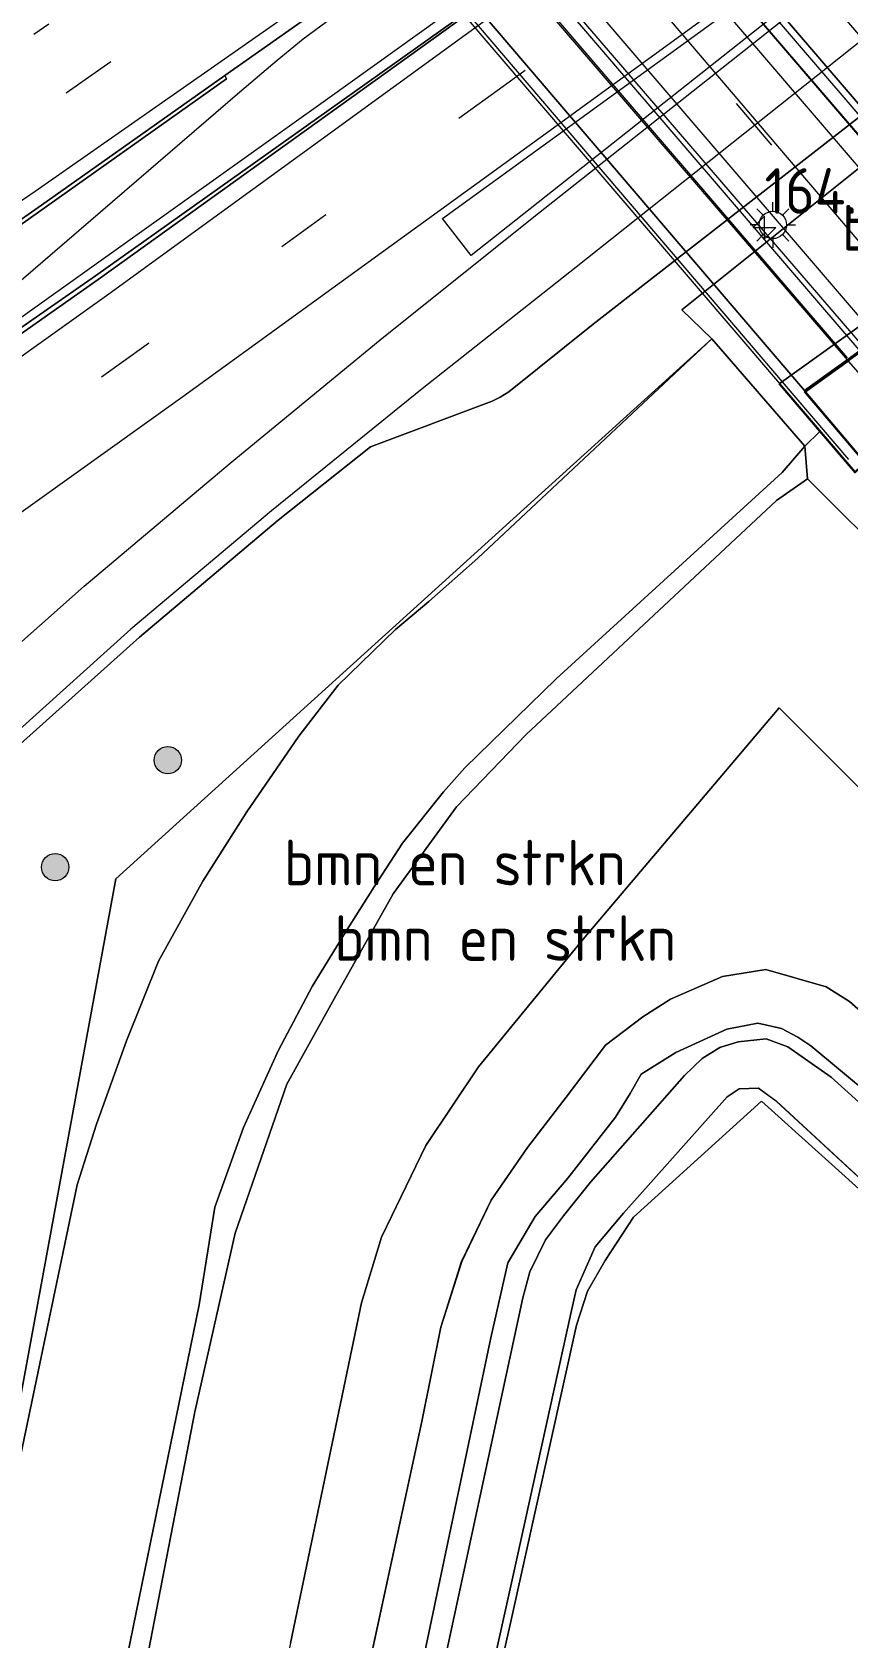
# Model space of a CAD drawing. Extents: x 253736 to 255979, y 477184 to 479215.
# Drawn here: x 255152.1 to 255196.8, y 478150.2 to 478238.3 of the extents above; entities that cross this region are included whole.
import ezdxf
from ezdxf.enums import TextEntityAlignment as Align

# ---------------------------------------------------------------- set-up
doc = ezdxf.new("R2010")
doc.units = 0
doc.linetypes.add('13strp', pattern=[4, 1, -3])
doc.linetypes.add('39strp', pattern=[12, 3, -9])
for name, color, linetype, lineweight in [('af-b1-rasterhekwerk', 8, 'hekwerk', 18), ('af-bs-rasterhekwerk', 8, 'hekwerk', 18), ('as-bs-kilometr', 8, 'Continuous', 18), ('bp-b5-bomenstruiken', 8, 'Continuous', 18), ('bp-b5-grasland', 8, 'Continuous', 18), ('bp-bs-boom', 8, 'Continuous', 18), ('gr-b1-geleiderail', 8, 'geleiderail', 18), ('gr-bs-geleiderail', 8, 'geleiderail', 18), ('gw-bs-insteekwatergang', 8, 'Continuous', 18), ('gw-bs-kruinlijn', 8, 'Continuous', 18), ('gw-bs-teenlijn', 8, 'Continuous', 18), ('kw-b5-landhoofd', 8, 'Continuous', 18), ('kw-b6-viaduct', 8, 'Continuous', 18), ('mk-b1-39streep 0.15', 8, '39strp', 18), ('mk-b1-streep 0.15', 8, 'Continuous', 18), ('mk-b5-vlakmark', 8, 'Continuous', 18), ('mk-bs-13streep 0.45', 8, '13strp', 18), ('mk-bs-39streep 0.15', 8, '39strp', 18), ('mk-bs-streep 0.15', 8, 'Continuous', 18), ('og-b1-terreinafscheiding', 8, 'Continuous', 18), ('og-b5-bekleding', 8, 'Continuous', 18), ('og-b5-grond_ingericht', 8, 'Continuous', 18), ('og-bs-maaiveld', 8, 'Continuous', 18), ('og-bs-terreinafscheiding', 8, 'Continuous', 18), ('vh-b5-verh_soort', 8, 'Continuous', 18), ('vh-b6-verh_soort', 8, 'Continuous', 18), ('wh-bs-waterlijn', 8, 'Continuous', 18), ('wm-bs-lichtmast', 8, 'Continuous', 18)]:
    doc.layers.add(name, color=color, linetype=linetype, lineweight=lineweight)
doc.styles.add('rtw_iso', font='isocp.shx')
doc.linetypes.add('geleiderail', pattern='A,2,-1,[175,RTW.shx,S=0.5,R=0,X=0,Y=0],-1', length=4)
doc.linetypes.add('hekwerk', pattern='A,7,-1.5,[1,RTW.shx,S=0.75,R=0,X=0,Y=0],-1.5', length=10)

# ---------------------------------------------------------------- blocks, each defined once
blk = doc.blocks.new('RW1 Buren totaal_ACAD_1_FMEBLOCK114')
at = {"layer": 'bp-b5-grasland'}
for points in [[(-71.907, -22.717, 25.084), (-54.472, 57.855, 24.886), (-53.435, 63.031, 24.856), (-52.286, 66.636, 24.802), (-50.666, 70, 24.802), (-48.666, 72.886, 24.796), (-46.547, 75.647, 24.724), (-44.393, 78.493, 24.709), (-42.347, 80.055, 24.79), (-40.821, 81.007, 24.811), (-37.968, 82.25, 24.88), (-35.606, 82.643, 24.925), (-32.29, 81.691, 24.931), (-31.012, 80.879, 24.937), (13.034, 42.116, 25.06)], [(8.98, 35.978, 24.916), (-26.304, 67.375, 24.985), (-35.014, 75.414, 24.904), (-35.999, 76.131, 24.853), (-37.054, 76.103, 24.817), (-37.727, 75.654, 24.733), (-43.415, 69.276, 24.922), (-44.961, 67.443, 24.982), (-46.005, 65.083, 25.003), (-46.297, 63.791, 25.003), (-49.485, 49.355, 24.973), (-59.01, 6.526, 24.328)], [(-55.501, 34.195, 22.861), (-48.937, 64.634, 22.858), (-48.554, 66.066, 22.858), (-47.681, 67.827, 22.858), (-46.692, 69.14, 22.858), (-45.225, 70.985, 22.858), (-40.058, 76.836, 22.855), (-39.099, 77.757, 22.855), (-38.124, 78.375, 22.855), (-37.111, 78.682, 22.855), (-35.588, 78.84, 22.855), (-34.391, 78.401, 22.855), (-32.014, 76.741, 22.855), (-10.251, 57.109, 22.87), (11.495, 38.061, 22.921)], [(4.109, 45.583, 22.921), (-24.992, 71.691, 22.921), (-33.128, 78.456, 22.921), (-33.849, 78.939, 22.921), (-34.736, 79.414, 22.921), (-36.034, 79.691, 22.921), (-37.736, 79.371, 22.921), (-40.53, 78.088, 22.921), (-42.444, 76.912, 22.921), (-43.049, 75.851, 22.921), (-43.841, 74.555, 22.921), (-46.466, 71.195, 22.921), (-48.253, 69.107, 22.921), (-49.759, 66.552, 22.921), (-50.683, 62.456, 22.921), (-69.356, -26.323, 22.906)]]:
    blk.add_polyline3d(points, dxfattribs=at)
blk = doc.blocks.new('dtbattr-r')
at = {"style": 'rtw_iso'}
blk.add_attdef('TAG', text='', height=2.5, dxfattribs=at).set_placement((0, 0), align=Align.MIDDLE_CENTER)
blk = doc.blocks.new('RW1 Buren totaal_ACAD_1_FMEBLOCK130')
at = {"layer": 'bp-b5-grasland'}
blk.add_polyline3d([(60.593, 40.107, 24.766), (75.26, 119.716, 24.626), (107.959, 149.309, 26.648), (95.109, 137.297, 24.335), (92.422, 134.924, 24.377), (90.604, 133.376, 24.473), (87.45, 130.325, 24.557), (85.302, 127.523, 24.56), (82.439, 123.385, 24.626), (80.034, 119.576, 24.656), (77.594, 115.206, 24.71), (75.849, 110.835, 24.71), (74.195, 106.26, 24.722), (73.132, 102.93, 24.794), (69.707, 86.495, 24.803), (68.12, 75.212, 24.821)], dxfattribs=at)
blk = doc.blocks.new('RW1 Buren totaal_ACAD_1_FMEBLOCK153')
at = {"layer": 'bp-b5-grasland'}
blk.add_polyline3d([(95.985, 66.195, 24.891), (107.296, 74.218, 24.848), (107.211, 74.41, 24.902), (113.556, 78.892, 24.884), (134.048, 93.489, 24.955), (134.708, 92.998, 25.626), (135.588, 91.755, 24.875), (160.958, 110.654, 25.713), (167.141, 115.035, 25.004), (168.871, 112.92, 25.109), (165.18, 110.21, 25.094), (140.426, 92.147, 25.007), (140.358, 92.197, 24.963), (119.754, 77.362, 24.877), (100.103, 63.431, 24.918), (81.722, 50.637, 24.912)], dxfattribs=at)
blk = doc.blocks.new('boom')
blk.add_hatch(color=256).paths.add_polyline_path([(-0.75, 0, 1), (0.75, 0, 1)])
blk.add_circle((0, 0), 0.75)
blk = doc.blocks.new('lantaarnpaal')
for p, q in [((-0.884, 0.884), (-0.53, 0.53)), ((0, 0.75), (0, 1.25)), ((0.53, 0.53), (0.884, 0.884)), ((-0.75, 0), (-1.25, 0)), ((0.75, 0), (1.25, 0)), ((-0.53, -0.53), (-0.884, -0.884)), ((0, -0.75), (0, -1.25)), ((0.53, -0.53), (0.884, -0.884))]:
    blk.add_line(p, q)
blk.add_circle((0, 0), 0.75)
blk = doc.blocks.new('hecto')
for p, q in [((0, 0.625), (-0.625, 0)), ((0, -0.625), (0, 0.625)), ((-0.625, 0), (0.625, 0)), ((0.625, 0), (0, -0.625))]:
    blk.add_line(p, q)
blk = doc.blocks.new('dtbattr')
at = {"style": 'rtw_iso'}
blk.add_attdef('TAG', (0.591, 0.868), '', height=2.5, dxfattribs=at)
blk = doc.blocks.new('Deel_d28hz')
at = {"layer": 'af-b1-rasterhekwerk'}
blk.add_polyline3d([(255196.857, 478214.84, 30.361), (255154.099, 478264.905, 30.346)], dxfattribs=at)
at = {"layer": 'af-bs-rasterhekwerk'}
for points in [[(255141.987, 478112.241, 24.766), (255156.654, 478191.85, 24.626), (255189.353, 478221.443, 26.648)], [(255247.724, 478146.527, 25.427), (255193.042, 478201.228, 25.358), (255182.294, 478188.545, 25.154), (255176.545, 478181.544, 25.19), (255173.666, 478177.218, 25.163), (255171.231, 478172.191, 25.058), (255170.126, 478168.603, 25.043), (255166.239, 478149.949, 25.034), (255160.126, 478121.716, 25.016), (255153.665, 478090.923, 25.16), (255151.603, 478080.791, 25.247), (255150.942, 478076.402, 25.178), (255150.998, 478073.676, 25.082), (255151.319, 478071.257, 25.046), (255152.424, 478068.166, 25.085), (255153.808, 478065.172, 25.055), (255172.065, 478031.917, 25.052)], [(255244.569, 478133.014, 25.76), (255243.624, 478133.801, 25.775), (255241.667, 478135.43, 25.097), (255238.48, 478138.083, 24.986), (255228.965, 478146.323, 25.031), (255213.955, 478159.952, 25.016), (255192.076, 478179.659, 24.8), (255185.042, 478173.303, 24.953), (255183.487, 478170.929, 24.959), (255182.535, 478169.237, 25.004), (255181.927, 478167.383, 24.989), (255178.292, 478150.957, 24.944), (255170.512, 478116.667, 24.455), (255166.525, 478096.198, 24.563), (255162.467, 478075.403, 25.061)]]:
    blk.add_polyline3d(points, dxfattribs=at)
at = {"layer": 'bp-b5-bomenstruiken'}
for points in [[(255151.101, 478158.629, 24.803), (255154.526, 478175.064, 24.794), (255155.589, 478178.394, 24.722), (255157.243, 478182.969, 24.71), (255158.988, 478187.34, 24.71), (255161.428, 478191.71, 24.656), (255163.833, 478195.519, 24.626), (255166.696, 478199.657, 24.56), (255168.844, 478202.459, 24.557), (255171.998, 478205.51, 24.473), (255173.816, 478207.058, 24.377), (255176.503, 478209.431, 24.335), (255189.353, 478221.443, 26.648), (255194.457, 478215.573, 30.014), (255193.201, 478214.126, 29.975), (255180.808, 478202.802, 30.017), (255175.802, 478197.933, 29.969), (255174.629, 478196.619, 29.948), (255172.376, 478193.806, 29.951), (255170.818, 478191.4, 29.939), (255169.254, 478188.924, 29.957), (255167.42, 478185.938, 29.945), (255165.556, 478182.412, 29.933), (255163.647, 478178.216, 29.936), (255162.091, 478173.84, 29.939), (255161.22, 478168.498, 29.921), (255152.563, 478126.179, 29.486)], [(255152.563, 478126.179, 29.486), (255161.22, 478168.498, 29.921), (255162.091, 478173.84, 29.939), (255163.647, 478178.216, 29.936), (255165.556, 478182.412, 29.933), (255167.42, 478185.938, 29.945), (255169.254, 478188.924, 29.957), (255170.818, 478191.4, 29.939), (255172.376, 478193.806, 29.951), (255174.629, 478196.619, 29.948), (255175.802, 478197.933, 29.969), (255180.808, 478202.802, 30.017), (255193.201, 478214.126, 29.975), (255194.457, 478215.573, 30.014), (255194.598, 478213.781, 29.999), (255192.899, 478212.582, 29.885), (255179.171, 478199.755, 30.002), (255175.332, 478195.79, 30.011), (255171.866, 478191.016, 29.996), (255168.632, 478185.272, 29.927), (255166.04, 478180.581, 29.882), (255163.192, 478172.426, 29.924), (255160.982, 478162.623, 29.867), (255155.239, 478132.992, 29.51)], [(255247.724, 478146.527, 25.427), (255193.042, 478201.228, 25.358), (255182.294, 478188.545, 25.154), (255176.545, 478181.544, 25.19), (255173.666, 478177.218, 25.163), (255171.231, 478172.191, 25.058), (255170.126, 478168.603, 25.043), (255166.239, 478149.949, 25.034)], [(255155.239, 478132.992, 29.51), (255160.982, 478162.623, 29.867), (255163.192, 478172.426, 29.924), (255166.04, 478180.581, 29.882), (255168.632, 478185.272, 29.927), (255171.866, 478191.016, 29.996), (255175.332, 478195.79, 30.011), (255179.171, 478199.755, 30.002), (255192.899, 478212.582, 29.885), (255194.598, 478213.781, 29.999), (255199.587, 478208.799, 30.023)], [(255228.965, 478146.323, 25.031), (255213.955, 478159.952, 25.016), (255192.076, 478179.659, 24.8), (255185.042, 478173.303, 24.953), (255183.487, 478170.929, 24.959), (255182.535, 478169.237, 25.004), (255181.927, 478167.383, 24.989), (255178.292, 478150.957, 24.944), (255170.512, 478116.667, 24.455)], [(255168.9, 478110.758, 24.328), (255178.425, 478153.587, 24.973), (255181.613, 478168.023, 25.003), (255181.905, 478169.316, 25.003), (255182.949, 478171.676, 24.982), (255184.495, 478173.508, 24.922), (255190.182, 478179.886, 24.733), (255190.856, 478180.336, 24.817), (255191.911, 478180.363, 24.853), (255192.895, 478179.647, 24.904), (255201.606, 478171.608, 24.985), (255236.89, 478140.21, 24.916)], [(255240.944, 478146.349, 25.06), (255196.898, 478185.111, 24.937), (255195.62, 478185.924, 24.931), (255192.303, 478186.876, 24.925), (255189.942, 478186.482, 24.88), (255187.089, 478185.239, 24.811), (255185.563, 478184.287, 24.79), (255183.517, 478182.725, 24.709), (255181.362, 478179.879, 24.724), (255179.244, 478177.119, 24.796), (255177.244, 478174.233, 24.802), (255175.624, 478170.869, 24.802), (255174.475, 478167.264, 24.856), (255173.438, 478162.087, 24.886), (255156.003, 478081.516, 25.084)], [(255166.239, 478149.949, 25.034), (255170.126, 478168.603, 25.043), (255171.231, 478172.191, 25.058), (255173.666, 478177.218, 25.163), (255176.545, 478181.544, 25.19), (255182.294, 478188.545, 25.154), (255193.042, 478201.228, 25.358), (255247.724, 478146.527, 25.427)]]:
    blk.add_polyline3d(points, dxfattribs=at)
at = {"layer": 'bp-b5-grasland'}
for points in [[(255151.24, 478199.083, 24.521), (255157.953, 478205.099, 24.557), (255165.56, 478211.509, 24.553), (255170.625, 478215.537, 24.566), (255177.305, 478218.034, 24.492), (255177.738, 478218.247, 24.484), (255178.215, 478218.552, 24.481), (255182.836, 478222.253, 24.507), (255204.379, 478239.002, 24.673), (255221.466, 478252.608, 24.738), (255234.059, 478262.448, 24.776), (255235.034, 478261.255, 24.599), (255204.617, 478236.881, 24.467), (255204.888, 478236.463, 24.38), (255203.979, 478235.993, 24.404), (255203.237, 478235.47, 24.428), (255187.708, 478223.047, 24.485), (255189.353, 478221.443, 26.648), (255156.654, 478191.85, 24.626), (255141.987, 478112.241, 24.766)], [(255158.553, 478077.909, 22.906), (255177.227, 478166.689, 22.921), (255178.151, 478170.784, 22.921), (255179.657, 478173.34, 22.921), (255181.443, 478175.428, 22.921), (255184.068, 478178.787, 22.921), (255184.861, 478180.084, 22.921), (255185.466, 478181.145, 22.921), (255187.38, 478182.32, 22.921), (255190.173, 478183.604, 22.921), (255191.876, 478183.924, 22.921), (255193.174, 478183.646, 22.921), (255194.061, 478183.172, 22.921), (255194.782, 478182.688, 22.921), (255202.918, 478175.924, 22.921), (255232.018, 478149.815, 22.921)], [(255239.405, 478142.293, 22.921), (255217.658, 478161.341, 22.87), (255195.896, 478180.974, 22.855), (255193.518, 478182.633, 22.855), (255192.322, 478183.072, 22.855), (255190.799, 478182.914, 22.855), (255189.785, 478182.607, 22.855), (255188.811, 478181.989, 22.855), (255187.852, 478181.069, 22.855), (255182.684, 478175.217, 22.858), (255181.218, 478173.373, 22.858), (255180.229, 478172.06, 22.858), (255179.355, 478170.298, 22.858), (255178.973, 478168.866, 22.858), (255172.408, 478138.427, 22.861)]]:
    blk.add_polyline3d(points, dxfattribs=at)
blk.add_polyline3d([(255197.783, 478214.656, 30.332), (255198.514, 478213.242, 30.257), (255200.635, 478210.679, 30.224), (255213.901, 478195.722, 29.855), (255228.041, 478179.639, 29.153), (255238.081, 478168.448, 28.841), (255250.03, 478156.009, 28.253), (255258.507, 478148.098, 27.908), (255251.723, 478141.019, 26.807), (255244.623, 478132.965, 25.741), (255244.569, 478133.014, 25.76), (255243.624, 478133.801, 25.775), (255255.091, 478147.692, 27.812), (255252.035, 478151.586, 28.049), (255242.695, 478161.256, 28.472), (255234.359, 478170.366, 28.814), (255226.157, 478179.217, 29.192), (255220.097, 478186.115, 29.444), (255210.229, 478197.293, 29.894), (255199.587, 478208.799, 30.023), (255194.598, 478213.781, 29.999), (255194.457, 478215.573, 30.014), (255195.28, 478216.36, 30.122), (255197.211, 478214.105, 30.197)], close=True, dxfattribs=at)
at = {"layer": 'gr-b1-geleiderail'}
for points in [[(255203.633, 478225.338, 31.276), (255166.362, 478268.798, 31.276)], [(255166.927, 478269.221, 31.261), (255204.257, 478225.764, 31.24)], [(255160.122, 478264.295, 31.252), (255197.412, 478220.837, 31.264)], [(255196.79, 478220.406, 31.327), (255159.519, 478263.843, 31.255)]]:
    blk.add_polyline3d(points, dxfattribs=at)
at = {"layer": 'gr-bs-geleiderail'}
for points in [[(254888.275, 478047.997, 25.234), (254935.328, 478079.297, 25.375), (254984.13, 478111.71, 25.456), (255036.715, 478146.672, 25.501), (255089.688, 478181.695, 25.57), (255099.031, 478187.796, 25.585), (255119.681, 478201.284, 25.603), (255139.001, 478214.098, 25.636), (255146.576, 478219.171, 25.639), (255168.412, 478234.722, 25.633), (255193.618, 478252.791, 25.636), (255196.659, 478255.099, 25.672), (255203.806, 478261.204, 25.642), (255211.552, 478267.917, 25.69), (255213.228, 478269.389, 25.696)], [(255189.73, 478254.275, 25.687), (255168.87, 478239.295, 25.606), (255166.928, 478237.872, 25.609), (255165.502, 478236.716, 25.624), (255163.462, 478234.975, 25.6), (255147.611, 478221.359, 25.606), (255145.153, 478219.373, 25.609), (255142.787, 478217.576, 25.6), (255140.043, 478215.661, 25.597), (255086.635, 478180.625, 25.567), (255065.494, 478166.654, 25.546), (255039.868, 478149.662, 25.474), (254994.323, 478119.448, 25.471), (254944.356, 478086.205, 25.42), (254887.84, 478048.598, 25.252)]]:
    blk.add_polyline3d(points, dxfattribs=at)
at = {"layer": 'gw-bs-insteekwatergang'}
for points in [[(255168.9, 478110.758, 24.328), (255178.425, 478153.587, 24.973), (255181.613, 478168.023, 25.003), (255181.905, 478169.316, 25.003), (255182.949, 478171.676, 24.982), (255184.495, 478173.508, 24.922), (255190.182, 478179.886, 24.733), (255190.856, 478180.336, 24.817), (255191.911, 478180.363, 24.853), (255192.895, 478179.647, 24.904), (255201.606, 478171.608, 24.985), (255236.89, 478140.21, 24.916)], [(255240.944, 478146.349, 25.06), (255196.898, 478185.111, 24.937), (255195.62, 478185.924, 24.931), (255192.303, 478186.876, 24.925), (255189.942, 478186.482, 24.88), (255187.089, 478185.239, 24.811), (255185.563, 478184.287, 24.79), (255183.517, 478182.725, 24.709), (255181.362, 478179.879, 24.724), (255179.244, 478177.119, 24.796), (255177.244, 478174.233, 24.802), (255175.624, 478170.869, 24.802), (255174.475, 478167.264, 24.856), (255173.438, 478162.087, 24.886), (255156.003, 478081.516, 25.084)]]:
    blk.add_polyline3d(points, dxfattribs=at)
at = {"layer": 'gw-bs-kruinlijn'}
for points in [[(255143.551, 478078.929, 29.351), (255144.567, 478084.03, 29.348), (255152.563, 478126.179, 29.486), (255161.22, 478168.498, 29.921), (255162.091, 478173.84, 29.939), (255163.647, 478178.216, 29.936), (255165.556, 478182.412, 29.933), (255167.42, 478185.938, 29.945), (255169.254, 478188.924, 29.957), (255170.818, 478191.4, 29.939), (255172.376, 478193.806, 29.951), (255174.629, 478196.619, 29.948), (255175.802, 478197.933, 29.969), (255180.808, 478202.802, 30.017), (255193.201, 478214.126, 29.975), (255194.457, 478215.573, 30.014)], [(255194.598, 478213.781, 29.999), (255192.899, 478212.582, 29.885), (255179.171, 478199.755, 30.002), (255175.332, 478195.79, 30.011), (255171.866, 478191.016, 29.996), (255168.632, 478185.272, 29.927), (255166.04, 478180.581, 29.882), (255163.192, 478172.426, 29.924), (255160.982, 478162.623, 29.867), (255155.239, 478132.992, 29.51), (255146.228, 478087.848, 29.393), (255144.486, 478079.255, 29.39)]]:
    blk.add_polyline3d(points, dxfattribs=at)
at = {"layer": 'gw-bs-teenlijn'}
blk.add_polyline3d([(255139.553, 478071.109, 27.28), (255137.287, 478076.974, 25.664), (255137.899, 478081.744, 25.58), (255138.778, 478086.777, 25.427), (255139.804, 478094.715, 25.403), (255146.895, 478126.053, 25.283), (255149.514, 478147.346, 24.821), (255151.101, 478158.629, 24.803), (255154.526, 478175.064, 24.794), (255155.589, 478178.394, 24.722), (255157.243, 478182.969, 24.71), (255158.988, 478187.34, 24.71), (255161.428, 478191.71, 24.656), (255163.833, 478195.519, 24.626), (255166.696, 478199.657, 24.56), (255168.844, 478202.459, 24.557), (255171.998, 478205.51, 24.473), (255173.816, 478207.058, 24.377), (255176.503, 478209.431, 24.335), (255189.353, 478221.443, 26.648)], dxfattribs=at)
at = {"layer": 'kw-b5-landhoofd'}
blk.add_polyline3d([(255209.007, 478226.249, 30.14), (255210.849, 478224.113, 30.317), (255210.009, 478223.364, 30.314), (255206.695, 478227.325, 30.398), (255204.661, 478225.862, 30.423), (255203.77, 478225.221, 30.5), (255202.826, 478224.542, 30.553), (255200.669, 478222.99, 30.616), (255200.5, 478222.868, 30.601), (255198.491, 478221.423, 30.548), (255197.769, 478220.903, 30.554), (255196.835, 478220.23, 30.516), (255194.481, 478218.537, 30.398), (255197.783, 478214.656, 30.332), (255197.211, 478214.105, 30.197), (255195.28, 478216.36, 30.122), (255193.041, 478218.975, 28.427), (255206.787, 478228.823, 28.427)], close=True, dxfattribs=at)
at = {"layer": 'kw-b6-viaduct'}
blk.add_polyline3d([(255168.341, 478273.479, 30.199), (255210.779, 478224.118, 30.317), (255210.014, 478223.436, 30.314), (255206.703, 478227.393, 30.399), (255194.408, 478218.546, 30.398), (255197.714, 478214.659, 30.332), (255197.214, 478214.178, 30.197), (255153.256, 478265.513, 30.284), (255153.824, 478266.011, 30.296), (255157.093, 478262.237, 30.425), (255169.174, 478271.018, 30.377), (255165.99, 478274.746, 30.362), (255166.761, 478275.317, 30.335)], close=True, dxfattribs=at)
at = {"layer": 'mk-b1-39streep 0.15'}
blk.add_polyline3d([(255200.435, 478222.943, 30.602), (255182.596, 478243.831, 30.782)], dxfattribs=at)
at = {"layer": 'mk-b1-streep 0.15'}
for points in [[(255202.762, 478224.618, 30.554), (255165.391, 478268.206, 30.596)], [(255161.065, 478265.061, 30.581), (255198.426, 478221.498, 30.55)], [(255200.604, 478223.065, 30.617), (255182.78, 478243.964, 30.758)]]:
    blk.add_polyline3d(points, dxfattribs=at)
at = {"layer": 'mk-b5-vlakmark'}
blk.add_polyline3d([(255176.141, 478226.018, 24.692), (255174.571, 478228.038, 24.76), (255198.858, 478245.665, 24.821), (255216.488, 478258.53, 24.908), (255225.506, 478265.056, 24.917)], close=True, dxfattribs=at)
at = {"layer": 'mk-bs-13streep 0.45'}
blk.add_polyline3d([(255184.276, 478260.825, 24.803), (255159.55, 478243.248, 24.766), (255139.797, 478229.605, 24.77), (255123.253, 478218.399, 24.76), (255103.304, 478205.046, 24.716), (255083.362, 478191.75, 24.707), (255065.914, 478180.142, 24.674), (255049.248, 478169.093, 24.652), (255033.402, 478158.555, 24.629), (255013.39, 478145.301, 24.61), (254993.389, 478132.014, 24.595), (254976.767, 478120.942, 24.569), (254956.009, 478107.131, 24.548)], dxfattribs=at)
at = {"layer": 'mk-bs-39streep 0.15'}
for points in [[(255226.958, 478271.138, 25.019), (255223.306, 478268.451, 25.01), (255198.516, 478250.276, 24.912), (255177.9, 478235.288, 24.846), (255158.307, 478221.1, 24.864), (255140.11, 478208.093, 24.835), (255119.662, 478193.675, 24.805), (255100.661, 478180.703, 24.782), (255079.172, 478166.186, 24.753), (255060.93, 478154.106, 24.732), (255038.855, 478139.38, 24.689), (255018.695, 478126.038, 24.67), (254997.503, 478111.938, 24.651), (254977.306, 478098.547, 24.628), (254957.352, 478085.319, 24.61), (254935.845, 478071.061, 24.58), (254915.165, 478057.282, 24.532), (254894.834, 478043.753, 24.492), (254892.201, 478041.997, 24.488)], [(255186.689, 478258.106, 24.879), (255166.202, 478243.526, 24.804), (255150.144, 478232.271, 24.835), (255132.672, 478220.397, 24.81), (255113.308, 478207.386, 24.773), (255092.597, 478193.55, 24.74), (255073.1, 478180.586, 24.724), (255052.608, 478166.992, 24.688), (255030.329, 478152.206, 24.648), (255010.167, 478138.804, 24.644), (254990.085, 478125.445, 24.622), (254967.229, 478110.267, 24.594), (254948.36, 478097.705, 24.57), (254932.29, 478087.062, 24.539), (254909.632, 478071.999, 24.522), (254885.16, 478055.676, 24.49), (254883.58, 478054.626, 24.487)]]:
    blk.add_polyline3d(points, dxfattribs=at)
at = {"layer": 'mk-bs-streep 0.15'}
for points in [[(255224.761, 478273.828, 25.1), (255221.085, 478271.117, 25.087), (255196.306, 478252.972, 24.989), (255175.815, 478238.102, 24.917), (255156.271, 478223.899, 24.942), (255138.047, 478210.911, 24.927), (255117.592, 478196.483, 24.904), (255098.571, 478183.49, 24.884), (255077.161, 478169.041, 24.835), (255059.004, 478156.986, 24.809), (255036.874, 478142.255, 24.764), (255016.723, 478128.899, 24.752), (254995.537, 478114.784, 24.732), (254975.242, 478101.385, 24.711), (254955.33, 478088.115, 24.686), (254933.831, 478073.872, 24.654), (254913.196, 478060.129, 24.626), (254892.903, 478046.623, 24.578), (254890.251, 478044.853, 24.572)], [(254894.152, 478039.139, 24.409), (254896.752, 478040.874, 24.414), (254917.083, 478054.403, 24.454), (254937.76, 478068.18, 24.502), (254959.264, 478082.435, 24.532), (254979.218, 478095.663, 24.55), (254999.417, 478109.056, 24.573), (255020.608, 478123.155, 24.592), (255040.77, 478136.498, 24.611), (255062.845, 478151.225, 24.654), (255081.096, 478163.31, 24.675), (255102.605, 478177.841, 24.704), (255121.634, 478190.832, 24.727), (255142.113, 478205.272, 24.757), (255160.328, 478218.292, 24.786), (255179.932, 478232.488, 24.768), (255200.556, 478247.482, 24.834), (255225.354, 478265.662, 24.932), (255229.151, 478268.455, 24.941)], [(255125.711, 478181.506, 24.433), (255142.804, 478197.165, 24.512), (255154.911, 478207.891, 24.632), (255162.922, 478214.636, 24.646), (255171.146, 478221.385, 24.693), (255179.397, 478227.991, 24.672), (255200.049, 478244.329, 24.796), (255217.056, 478257.737, 24.889), (255229.746, 478267.727, 24.93)], [(255232.044, 478264.915, 24.846), (255219.186, 478254.869, 24.792), (255202.359, 478241.648, 24.685), (255181.91, 478225.375, 24.593), (255173.46, 478218.707, 24.602), (255165.198, 478212.014, 24.569), (255157.481, 478205.541, 24.583), (255145.213, 478194.498, 24.507), (255128.691, 478178.817, 24.471)], [(255188.981, 478255.523, 24.953), (255168.51, 478240.905, 24.882), (255152.228, 478229.527, 24.92), (255134.648, 478217.563, 24.892), (255115.293, 478204.564, 24.843), (255094.584, 478190.72, 24.812), (255075.051, 478177.742, 24.784), (255054.575, 478164.137, 24.762), (255032.322, 478149.38, 24.74), (255011.935, 478135.811, 24.718), (254992.199, 478122.706, 24.702), (254969.016, 478107.275, 24.672), (254950.459, 478094.956, 24.659), (254934.047, 478084.029, 24.636), (254911.501, 478069.102, 24.598), (254887.35, 478052.993, 24.567), (254885.524, 478051.778, 24.563)]]:
    blk.add_polyline3d(points, dxfattribs=at)
at = {"layer": 'og-b1-terreinafscheiding'}
for points in [[(255167.191, 478269.515, 30.428), (255204.596, 478225.938, 30.422)], [(255203.704, 478225.296, 30.5), (255166.263, 478268.84, 30.506)], [(255197.705, 478220.979, 30.557), (255160.253, 478264.471, 30.572)], [(255159.363, 478263.824, 30.581), (255196.769, 478220.306, 30.518)], [(255157.16, 478262.223, 30.425), (255194.423, 478218.618, 30.398)], [(255197.705, 478220.979, 30.557), (255196.769, 478220.306, 30.518)], [(255196.769, 478220.306, 30.518), (255194.423, 478218.618, 30.398)]]:
    blk.add_polyline3d(points, dxfattribs=at)
at = {"layer": 'og-b5-bekleding'}
blk.add_polyline3d([(255209.492, 478226.649, 30.134), (255209.007, 478226.249, 30.14), (255206.787, 478228.823, 28.427), (255193.041, 478218.975, 28.427), (255195.28, 478216.36, 30.122), (255194.457, 478215.573, 30.014), (255189.353, 478221.443, 26.648), (255187.708, 478223.047, 24.485), (255203.237, 478235.47, 24.428)], close=True, dxfattribs=at)
at = {"layer": 'og-b5-grond_ingericht'}
blk.add_polyline3d([(255170.512, 478116.667, 24.455), (255178.292, 478150.957, 24.944), (255181.927, 478167.383, 24.989), (255182.535, 478169.237, 25.004), (255183.487, 478170.929, 24.959), (255185.042, 478173.303, 24.953), (255192.076, 478179.659, 24.8), (255213.955, 478159.952, 25.016), (255228.965, 478146.323, 25.031)], dxfattribs=at)
at = {"layer": 'og-bs-maaiveld'}
blk.add_polyline3d([(255194.481, 478218.537, 30.398), (255197.783, 478214.656, 30.332), (255197.211, 478214.105, 30.197), (255195.28, 478216.36, 30.122), (255193.041, 478218.975, 28.427), (255206.787, 478228.823, 28.427), (255209.007, 478226.249, 30.14), (255210.849, 478224.113, 30.317), (255210.009, 478223.364, 30.314), (255206.695, 478227.325, 30.398)], dxfattribs=at)
at = {"layer": 'og-bs-terreinafscheiding'}
for points in [[(254889.358, 478046.162, 24.602), (254892.042, 478047.956, 24.607), (254912.269, 478061.408, 24.656), (254932.942, 478075.157, 24.677), (254954.429, 478089.346, 24.709), (254974.313, 478102.598, 24.731), (254994.672, 478116.16, 24.756), (255015.754, 478130.202, 24.787), (255035.967, 478143.593, 24.794), (255058.063, 478158.242, 24.83), (255076.327, 478170.33, 24.865), (255097.595, 478184.651, 24.907), (255116.682, 478197.617, 24.927), (255137.352, 478211.81, 24.951), (255155.684, 478224.707, 24.97), (255175.226, 478238.738, 24.925), (255195.852, 478253.624, 25.007), (255220.606, 478271.687, 25.094), (255224.296, 478274.397, 25.109)], [(255234.059, 478262.448, 24.776), (255221.466, 478252.608, 24.738), (255204.379, 478239.002, 24.673), (255182.836, 478222.253, 24.507), (255178.215, 478218.552, 24.481), (255177.738, 478218.247, 24.484), (255177.305, 478218.034, 24.492), (255170.625, 478215.537, 24.566), (255165.56, 478211.509, 24.553), (255157.953, 478205.099, 24.557), (255151.24, 478199.083, 24.521), (255145.684, 478194.005, 24.49), (255142.76, 478191.312, 24.496), (255138.789, 478187.654, 24.503)], [(254886.42, 478050.466, 24.59), (254888.232, 478051.673, 24.594), (254912.346, 478067.758, 24.643), (254934.819, 478082.634, 24.681), (254951.381, 478093.619, 24.692), (254970.054, 478106.036, 24.705), (254993.057, 478121.37, 24.734), (255012.786, 478134.429, 24.751), (255033.225, 478148.007, 24.765), (255055.593, 478162.868, 24.802), (255075.882, 478176.384, 24.813), (255095.619, 478189.531, 24.856), (255115.98, 478203.423, 24.865), (255135.136, 478216.575, 24.909), (255152.583, 478228.786, 24.931), (255162.636, 478235.887, 24.902), (255168.982, 478240.369, 24.884), (255189.474, 478254.966, 24.955)], [(254889.166, 478046.442, 24.568), (254891.826, 478048.217, 24.572), (254912.081, 478061.699, 24.628), (254932.764, 478075.428, 24.648), (254954.252, 478089.656, 24.67), (254974.089, 478102.898, 24.689), (254994.458, 478116.408, 24.711), (255015.574, 478130.491, 24.744), (255035.742, 478143.87, 24.762), (255057.854, 478158.533, 24.795), (255076.158, 478170.664, 24.823), (255097.176, 478184.732, 24.85), (255116.541, 478197.84, 24.872), (255137.148, 478212.114, 24.912), (255155.529, 478224.908, 24.918), (255175.18, 478238.839, 24.877), (255195.784, 478253.674, 24.963), (255195.852, 478253.624, 25.007)], [(254886.555, 478050.268, 24.542), (254888.226, 478051.379, 24.546), (254912.516, 478067.476, 24.596), (254934.926, 478082.429, 24.6), (254951.479, 478093.342, 24.634), (254970.189, 478105.827, 24.665), (254993.227, 478121.127, 24.681), (255012.951, 478134.231, 24.698), (255033.335, 478147.73, 24.719), (255055.744, 478162.577, 24.749), (255076.075, 478176.079, 24.766), (255095.765, 478189.314, 24.82), (255116.089, 478203.18, 24.825), (255135.281, 478216.334, 24.864), (255151.411, 478227.672, 24.891), (255162.722, 478235.695, 24.848), (255162.636, 478235.887, 24.902)], [(255189.353, 478221.443, 26.648), (255187.708, 478223.047, 24.485), (255203.237, 478235.47, 24.428), (255209.492, 478226.649, 30.134), (255209.007, 478226.249, 30.14)], [(255206.695, 478227.325, 30.398), (255204.661, 478225.862, 30.423), (255203.77, 478225.221, 30.5), (255202.826, 478224.542, 30.553), (255200.669, 478222.99, 30.616), (255200.5, 478222.868, 30.601), (255198.491, 478221.423, 30.548), (255197.769, 478220.903, 30.554), (255196.835, 478220.23, 30.516), (255194.481, 478218.537, 30.398)], [(255195.28, 478216.36, 30.122), (255194.457, 478215.573, 30.014), (255189.353, 478221.443, 26.648)], [(255194.457, 478215.573, 30.014), (255194.598, 478213.781, 29.999)], [(255252.035, 478151.586, 28.049), (255242.695, 478161.256, 28.472), (255234.359, 478170.366, 28.814), (255226.157, 478179.217, 29.192), (255220.097, 478186.115, 29.444), (255210.229, 478197.293, 29.894), (255199.587, 478208.799, 30.023), (255194.598, 478213.781, 29.999)]]:
    blk.add_polyline3d(points, dxfattribs=at)
at = {"layer": 'vh-b5-verh_soort'}
for points in [[(255137.352, 478211.81, 24.951), (255155.684, 478224.707, 24.97), (255175.226, 478238.738, 24.925), (255195.852, 478253.624, 25.007), (255220.606, 478271.687, 25.094), (255224.296, 478274.397, 25.109), (255224.761, 478273.828, 25.1), (255226.958, 478271.138, 25.019), (255229.151, 478268.455, 24.941), (255229.746, 478267.727, 24.93), (255232.044, 478264.915, 24.846), (255234.059, 478262.448, 24.776), (255221.466, 478252.608, 24.738), (255204.379, 478239.002, 24.673), (255182.836, 478222.253, 24.507), (255178.215, 478218.552, 24.481), (255177.738, 478218.247, 24.484), (255177.305, 478218.034, 24.492), (255170.625, 478215.537, 24.566), (255165.56, 478211.509, 24.553), (255157.953, 478205.099, 24.557), (255151.24, 478199.083, 24.521)], [(255135.031, 478235.586, 24.566), (255158.5, 478252.25, 24.529), (255160.466, 478253.672, 24.499), (255168.973, 478259.653, 24.543), (255169.301, 478259.276, 24.559), (255169.766, 478259.253, 24.567), (255171.034, 478260.052, 24.553), (255171.151, 478259.923, 24.586), (255176.749, 478263.819, 24.587), (255179.754, 478265.922, 24.628), (255181.901, 478263.502, 24.731), (255184.276, 478260.825, 24.803), (255186.689, 478258.106, 24.879), (255188.981, 478255.523, 24.953), (255189.474, 478254.966, 24.955), (255168.982, 478240.369, 24.884), (255162.636, 478235.887, 24.902), (255152.583, 478228.786, 24.931), (255135.136, 478216.575, 24.909)], [(255015.574, 478130.491, 24.744), (255035.742, 478143.87, 24.762), (255057.854, 478158.533, 24.795), (255076.158, 478170.664, 24.823), (255097.176, 478184.732, 24.85), (255116.541, 478197.84, 24.872), (255137.148, 478212.114, 24.912), (255155.529, 478224.908, 24.918), (255175.18, 478238.839, 24.877), (255195.784, 478253.674, 24.963), (255195.852, 478253.624, 25.007), (255175.226, 478238.738, 24.925), (255155.684, 478224.707, 24.97), (255137.352, 478211.81, 24.951), (255116.682, 478197.617, 24.927), (255097.595, 478184.651, 24.907), (255076.327, 478170.33, 24.865), (255058.063, 478158.242, 24.83), (255035.967, 478143.593, 24.794), (255015.754, 478130.202, 24.787)], [(255033.225, 478148.007, 24.765), (255055.593, 478162.868, 24.802), (255075.882, 478176.384, 24.813), (255095.619, 478189.531, 24.856), (255115.98, 478203.423, 24.865), (255135.136, 478216.575, 24.909), (255152.583, 478228.786, 24.931), (255162.636, 478235.887, 24.902), (255162.722, 478235.695, 24.848), (255151.411, 478227.672, 24.891), (255135.281, 478216.334, 24.864), (255116.089, 478203.18, 24.825), (255095.765, 478189.314, 24.82), (255076.075, 478176.079, 24.766), (255055.744, 478162.577, 24.749), (255033.335, 478147.73, 24.719)], [(255258.507, 478148.098, 27.908), (255250.03, 478156.009, 28.253), (255238.081, 478168.448, 28.841), (255228.041, 478179.639, 29.153), (255213.901, 478195.722, 29.855), (255200.635, 478210.679, 30.224), (255198.514, 478213.242, 30.257), (255197.783, 478214.656, 30.332), (255194.481, 478218.537, 30.398), (255196.835, 478220.23, 30.516), (255198.268, 478218.577, 30.482), (255199.012, 478217.644, 30.365), (255199.673, 478216.486, 30.365), (255200.741, 478214.23, 30.29), (255201.963, 478212.612, 30.293), (255209.331, 478204.146, 30.125), (255220.933, 478190.703, 29.582), (255229.644, 478180.737, 29.258), (255237.228, 478172.383, 28.937), (255242.484, 478166.813, 28.691), (255243.073, 478167.312, 28.709), (255256.882, 478153.389, 28.064), (255258.069, 478154.49, 28.124), (255268.039, 478139.122, 27.446)]]:
    blk.add_polyline3d(points, dxfattribs=at)
at = {"layer": 'vh-b6-verh_soort'}
for points in [[(255206.637, 478227.406, 30.398), (255204.596, 478225.938, 30.422), (255167.191, 478269.515, 30.428), (255169.16, 478270.946, 30.377)], [(255203.704, 478225.296, 30.5), (255202.762, 478224.618, 30.554), (255200.604, 478223.065, 30.617), (255200.435, 478222.943, 30.602), (255198.426, 478221.498, 30.55), (255197.705, 478220.979, 30.557), (255160.253, 478264.471, 30.572), (255161.065, 478265.061, 30.581), (255163.158, 478266.583, 30.581), (255163.364, 478266.733, 30.611), (255165.391, 478268.206, 30.596), (255166.263, 478268.84, 30.506)], [(255196.769, 478220.306, 30.518), (255194.423, 478218.618, 30.398), (255157.16, 478262.223, 30.425), (255159.363, 478263.824, 30.581)]]:
    blk.add_polyline3d(points, close=True, dxfattribs=at)
at = {"layer": 'wh-bs-waterlijn'}
for points in [[(255172.408, 478138.427, 22.861), (255178.973, 478168.866, 22.858), (255179.355, 478170.298, 22.858), (255180.229, 478172.06, 22.858), (255181.218, 478173.373, 22.858), (255182.684, 478175.217, 22.858), (255187.852, 478181.069, 22.855), (255188.811, 478181.989, 22.855), (255189.785, 478182.607, 22.855), (255190.799, 478182.914, 22.855), (255192.322, 478183.072, 22.855), (255193.518, 478182.633, 22.855), (255195.896, 478180.974, 22.855), (255217.658, 478161.341, 22.87), (255239.405, 478142.293, 22.921)], [(255232.018, 478149.815, 22.921), (255202.918, 478175.924, 22.921), (255194.782, 478182.688, 22.921), (255194.061, 478183.172, 22.921), (255193.174, 478183.646, 22.921), (255191.876, 478183.924, 22.921), (255190.173, 478183.604, 22.921), (255187.38, 478182.32, 22.921), (255185.466, 478181.145, 22.921), (255184.861, 478180.084, 22.921), (255184.068, 478178.787, 22.921), (255181.443, 478175.428, 22.921), (255179.657, 478173.34, 22.921), (255178.151, 478170.784, 22.921), (255177.227, 478166.689, 22.921), (255158.553, 478077.909, 22.906)]]:
    blk.add_polyline3d(points, dxfattribs=at)
at = {"layer": 'as-bs-kilometr'}
ref = blk.add_blockref('dtbattr', (255192.239, 478227.555, 24.317), dxfattribs=at)
ref.add_attrib('TAG', '164.3', dxfattribs={"layer": '0', "height": 2.5, "style": 'rtw_iso'}).set_placement((255192.239, 478227.555, 24.317), align=Align.BOTTOM_LEFT)
blk.add_blockref('hecto', (255192.239, 478227.555, 24.317), dxfattribs=at)
at = {"layer": 'bp-b5-bomenstruiken'}
ref = blk.add_blockref('dtbattr-r', (255165.875, 478190.734375, 27.6194), dxfattribs=at)
ref.add_attrib('TAG', 'bmn en strkn', dxfattribs={"layer": '0', "height": 2.5, "style": 'rtw_iso'}).set_placement((255165.875, 478190.734375, 27.6194), align=Align.BOTTOM_LEFT)
ref = blk.add_blockref('dtbattr-r', (255168.640625, 478186.59375, 29.61934), dxfattribs=at)
ref.add_attrib('TAG', 'bmn en strkn', dxfattribs={"layer": '0', "height": 2.5, "style": 'rtw_iso'}).set_placement((255168.640625, 478186.59375, 29.61934), align=Align.BOTTOM_LEFT)
at = {"layer": 'bp-b5-grasland'}
for name, p in [('RW1 Buren totaal_ACAD_1_FMEBLOCK153', (255055.4255, 478161.477)), ('RW1 Buren totaal_ACAD_1_FMEBLOCK130', (255081.3935, 478072.134)), ('RW1 Buren totaal_ACAD_1_FMEBLOCK114', (255227.9095, 478104.2325))]:
    blk.add_blockref(name, p, dxfattribs=at)
at = {"layer": 'bp-bs-boom'}
for p in [(255159.508, 478198.347, 24.363), (255153.322, 478192.481, 24.351)]:
    blk.add_blockref('boom', p, dxfattribs=at)
at = {"layer": 'og-b5-bekleding'}
ref = blk.add_blockref('dtbattr-r', (255196.484375, 478225.53125, 28.2959), dxfattribs=at)
ref.add_attrib('TAG', 'bekl', dxfattribs={"layer": '0', "height": 2.5, "style": 'rtw_iso'}).set_placement((255196.484375, 478225.53125, 28.2959), align=Align.BOTTOM_LEFT)
at = {"layer": 'wm-bs-lichtmast'}
blk.add_blockref('lantaarnpaal', (255192.695, 478227.691, 25.626), dxfattribs=at)

msp = doc.modelspace()

# ---------------------------------------------------------------- block references
at = {"linetype": 'ByBlock'}
msp.add_blockref('Deel_d28hz', (0, 0), dxfattribs=at)
msp.add_blockref('Deel_d28hz', (0, 0), dxfattribs=at)

doc.saveas('drawing.dxf')
